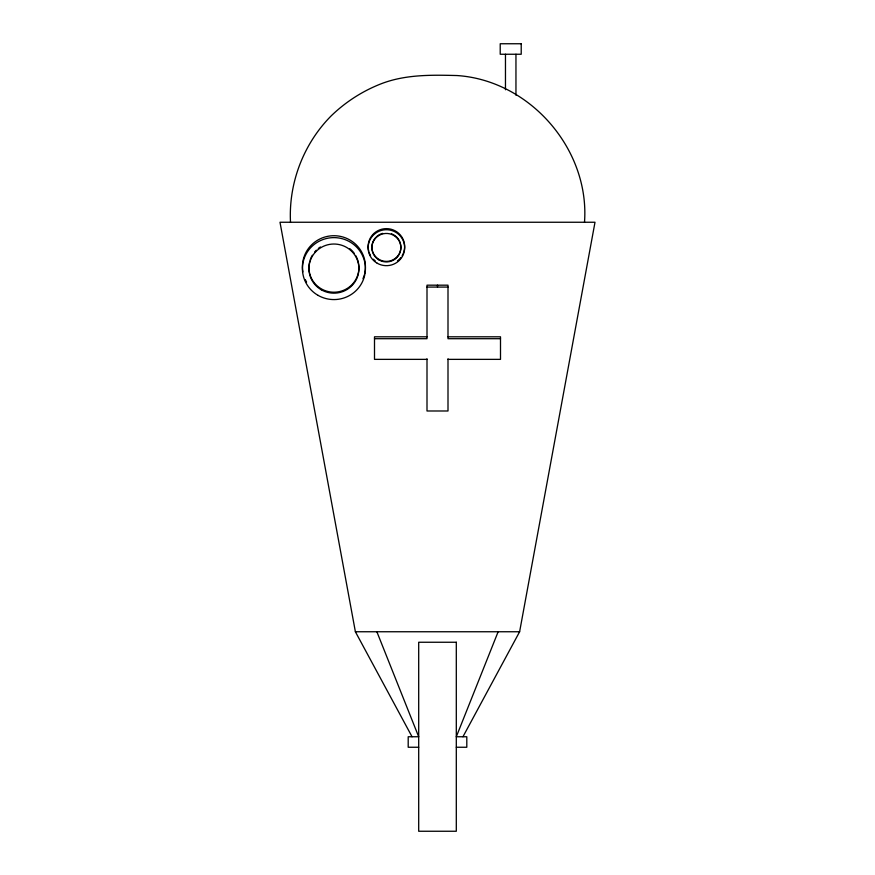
<?xml version="1.0" encoding="UTF-8"?>
<svg xmlns="http://www.w3.org/2000/svg" width="875" height="875" viewBox="0 0 875 875"><rect width="100%" height="100%" fill="white"/><g stroke="black" fill="none" stroke-linecap="round" stroke-linejoin="round"><path stroke-width="1.31" d="M290.5 222.25C288.477 183.094 303.527 143.73 331.155 115.905C345.22 102.266 361.802 91.514 379.991 84.241C404.523 74.397 431.08 74.878 457.023 75.545C529.944 80.358 589.914 149.373 584.5 222.25M462.952 736.75L519.619 631.75L595 222.25L280 222.25L355.381 631.75L412.048 736.75M498.137 631.75L456.302 736.75L466.802 736.75L466.802 747.25L456.302 747.25M427 287.077L448 287.077M427 336.809L374.5 336.809L374.5 359.363L427 359.363M448 336.809L500.5 336.809L500.5 359.363L448 359.363M374.5 338.702L427 338.702L427 285.173L448 285.173L448 338.702L500.5 338.702M355.381 631.75L519.619 631.75M418.698 747.25L408.198 747.25L408.198 736.75L418.698 736.75L376.863 631.75M515.955 54.25L515.955 95.222M505.466 54.25L505.466 89.764M448 358.816L448 410.988L427 410.988L427 358.816M437.5 285.173L437.5 287.077M302.881 271.939A31.5 30.975 0 0 1 334.753 235.725A31.5 30.975 0 0 1 364.645 273.536M364.317 274.848A31.5 30.975 0 0 1 362.972 278.677M306.578 282.067A31.5 30.975 0 0 1 305.32 279.661M355.622 255.456A24.981 24.566 0 0 1 337.083 292.02A24.981 24.566 0 0 1 309.827 261.177M310.198 259.952A24.981 24.566 0 0 1 312.353 255.259M314.584 252.087A24.981 24.566 0 0 1 316.345 250.195M318.292 248.478A24.981 24.566 0 0 1 320.425 246.969M349.738 248.62A24.981 24.566 0 0 1 354.211 253.291M391.409 233.778A14.492 14.252 0 0 1 399.317 253.597A14.492 14.252 0 0 1 378.372 259.022A14.492 14.252 0 0 1 375.331 237.934M376.195 237.027A14.492 14.252 0 0 1 382.703 233.363M368.725 251.169A18.266 17.97 0 0 1 386.477 228.627A18.266 17.97 0 0 1 404.02 251.322M403.67 252.438A18.266 17.97 0 0 1 402.172 255.653M400.838 257.6A18.266 17.97 0 0 1 397.447 260.903M375.211 260.805A18.266 17.97 0 0 1 373.417 259.241M370.53 255.511A18.266 17.97 0 0 1 369.064 252.295M521.216 43.75L500.216 43.75L500.216 54.25L521.216 54.25L521.216 43.75M456.302 642.25L418.698 642.25L418.698 831.25L456.302 831.25L456.302 642.25M318.052 295.356A31.5 30.975 0 0 0 365.433 268.734A31.5 30.975 0 0 0 318.303 241.697A31.5 30.975 0 0 0 318.052 295.356M321.344 289.822A24.981 24.566 0 0 0 358.914 268.702A24.981 24.566 0 0 0 321.53 247.264A24.981 24.566 0 0 0 321.344 289.822M379.094 260.006A14.492 14.252 0 0 0 400.881 247.756A14.492 14.252 0 0 0 379.203 235.32A14.492 14.252 0 0 0 379.094 260.006M377.191 263.222A18.266 17.97 0 0 0 404.666 247.778A18.266 17.97 0 0 0 377.333 232.094A18.266 17.97 0 0 0 377.191 263.222"/></g></svg>
